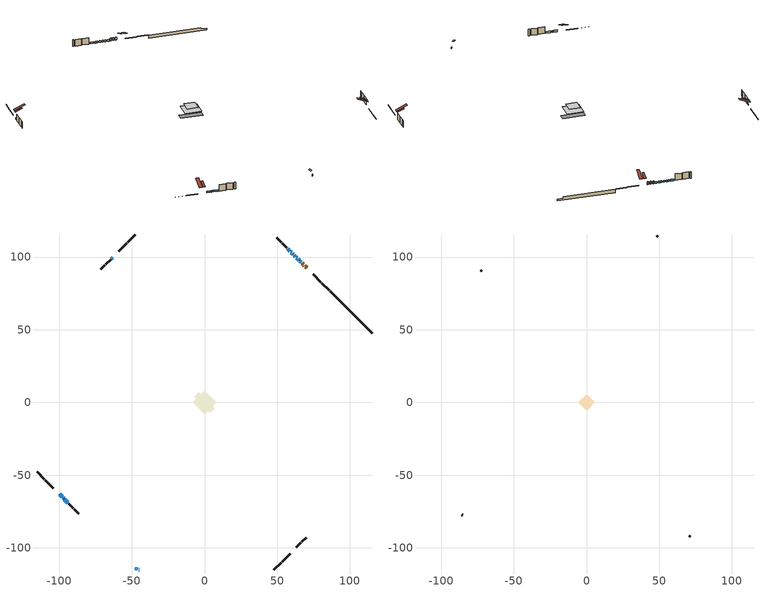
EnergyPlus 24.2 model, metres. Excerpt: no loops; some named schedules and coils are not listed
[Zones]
conditioned space
 floor adiabatic (AdiabaticFloorConstruction): -8.2,0 0,8.2 8.2,0 0,-8.2 z3.66
 floor foundation (Slab1 construction): -7.18,4 -4,7.18 7.18,-4 4,-7.18 z-1.22
 wall outside (RimJoist1 construction): 47.7,-115.15 52.77,-110.08 / -115.15,-47.7 -110.08,-52.77 / -47.7,115.15 -52.77,110.08 / 85.79,77.06 80.71,82.14 z1.22:1.52
 wall outside (RimJoist2 construction): 53.43,-109.42 58.82,-104.03 / -109.42,-53.43 -104.03,-58.82 / -53.43,109.42 -58.82,104.03 / 80.05,82.79 74.67,88.18 z1.22:1.52
 wall outside (AdiabaticWallConstruction 1): 70.29,92.56 69.68,93.17 / 69.02,93.83 68.43,94.42 / 67.77,95.07 67.19,95.66 z1.22:3.25
 wall outside (AdiabaticWallConstruction): -99.65,-63.19 -97.92,-64.93 / 66.53,96.32 65.63,97.22 / 64.97,97.88 64.29,98.56 / -63.19,99.65 -63.96,98.89 / -97.27,-65.58 -96.93,-65.92 / 63.63,99.22 63.19,99.66 / 62.53,100.32 61.63,101.22 / 60.97,101.88 60.51,102.34 / -45.26,-115.15 -44.84,-115.15 / -96.27,-66.58 -93.92,-68.92 / 59.86,102.99 59.41,103.44 / 58.76,104.09 57.1,105.75 z1.22:2.44
 wall outside (Wall1 construction): 63.19,-99.65 66.34,-96.51 / -93.27,-69.58 -90.12,-72.73 / -64.62,98.23 -67.76,95.08 / 56.44,106.4 53.3,109.55 z1.22:6.1
 wall outside (Wall2 construction): 67,-95.85 69.98,-92.87 / -89.47,-73.38 -86.48,-76.36 / -68.42,94.43 -71.4,91.45 / 52.64,110.21 49.66,113.19 z1.22:6.1
 wall foundation (FoundationWall1 construction): 86.44,76.4,-1.22 86.44,76.4,1.22 112.28,50.57,1.22 112.28,50.57,0.19 115.15,47.7,0.19 115.15,47.7,-1.22
 window (WindowConstruction): -99.65,-63.19 -97.92,-64.93 z1.22:2.44
 window (WindowConstruction 8): 66.53,96.32 65.63,97.22 z1.22:2.44
 window (WindowConstruction 10): 64.97,97.88 64.29,98.56 z1.22:2.44
 window (WindowConstruction 11): -63.19,99.65 -63.96,98.89 z1.22:2.44
 window (WindowConstruction 1): -97.26,-65.58 -96.93,-65.92 z1.22:2.44
 window (WindowConstruction 2): 63.63,99.22 63.19,99.66 z1.22:2.44
 window (WindowConstruction 3): 62.53,100.32 61.63,101.22 z1.22:2.44
 window (WindowConstruction 4): 60.97,101.88 60.51,102.34 z1.22:2.44
 window (WindowConstruction 9): -45.26,-115.15 -44.85,-115.15 z1.22:2.44
 window (WindowConstruction 5): -96.27,-66.58 -93.92,-68.92 z1.22:2.44
 window (WindowConstruction 6): 59.85,102.99 59.41,103.43 z1.22:2.44
 window (WindowConstruction 7): 58.76,104.09 57.1,105.75 z1.22:2.44
 door (Door): 70.29,92.56 69.68,93.17 z1.22:3.25
 door (Door 1): 69.02,93.83 68.43,94.42 z1.22:3.25
 door (Door 2): 67.77,95.08 67.19,95.66 z1.22:3.25
 ceiling adiabatic (AdiabaticFloorConstruction): 0,-8.2 8.2,0 0,8.2 -8.2,0 z3.66
 roof outside (Roof2 construction): 62.54,-100.31,6.1 59.06,-96.84,8.14 58.12,-97.78,8.14 61.6,-101.25,6.1; -100.31,-62.54,6.1 -96.84,-59.06,8.14 -97.78,-58.12,8.14 -101.25,-61.6,6.1; -62.54,100.31,6.1 -59.06,96.84,8.14 -58.12,97.78,8.14 -61.6,101.25,6.1; 70.95,91.9,6.1 67.47,88.43,8.14 68.41,87.49,8.14 71.89,90.96,6.1
 roof outside (AdiabaticRoofConstruction): -46.19,-115.15,6.1 -46.19,-113.76,6.68 -47.7,-113.76,6.68 -47.7,-115.15,6.1
 skylight (SkylightConstruction): -46.19,-115.15,6.1 -46.19,-113.76,6.68 -47.7,-113.76,6.68 -47.7,-115.15,6.1
attic - vented
 floor to conditioned space (Floor1 construction Reversed): -5.63,0 0,5.63 5.63,0 0,-5.63 z6.1
 wall outside (Wall3 construction): 70.63,-92.21 71.28,-91.56 / -85.83,-77.02 -85.18,-77.67 / -72.06,90.79 -72.71,90.14 / 49,113.84 48.35,114.49 z1.22:6.1
 roof outside (Roof1 construction): 60.94,-101.91,6.1 55.53,-96.5,9.29 54.06,-97.96,9.29 59.47,-103.38,6.1; -101.91,-60.94,6.1 -96.5,-55.53,9.29 -97.96,-54.06,9.29 -103.38,-59.47,6.1; -60.94,101.91,6.1 -55.53,96.5,9.29 -54.06,97.96,9.29 -59.47,103.38,6.1; 72.54,90.3,6.1 67.13,84.89,9.29 68.6,83.42,9.29 74.01,88.84,6.1
[Building]
Building 1: Terrain=Suburbs
[Site:Location]
Montreal Intl AP_QC: Latitude {deg}=45.47; Longitude {deg}=-73.74; Time Zone {hr}=-5; Elevation {m}=36; Keep Site Location Information=Yes
[Site:GroundTemperature:Shallow]
2.07863, -0.316383, -0.508184, 0.628371, 5.19101, 9.73239, 13.6695, 16.1636, 16.3755, 14.347, 10.5102, 6.10817
[Site:WaterMainsTemperature]
Calculation Method=Schedule; Temperature Schedule=mains temperature schedule
[Material] Roughness=Rough; Thermal Absorptance=0.9
Name | Thickness {m} | Conductivity {W/m-K} | Density {kg/m3} | Specific Heat {J/kg-K} | Solar Absorptance | Visible Absorptance
asphalt or fiberglass shingles | 0.00635 | 0.162714 | 1121.4 | 1465.45 | 0.4 | 0.4
asphalt or fiberglass shingles 1 | 0.00635 | 0.162714 | 1121.4 | 1465.45 | 0.7 | 0.7
ceiling loosefill ins | 0.169333 | 0.0480833 | 16.02 | 1046.75 | 0.7 | 0.7
ceiling stud and cavity | 0.1397 | 0.146378 | 65.682 | 1177.47 | 0.7 | 0.7
concrete 4.0 in. | 0.1016 | 1.803125 | 2242.8 | 837.4 | 0.7 | 0.7
concrete 8.0 in. | 0.2032 | 1.803125 | 2242.8 | 837.4 | 0.7 | 0.7
door material | 0.04445 | 0.188738 | 512.64 | 1214.23 | 0.7 | 0.7
door material 1 | 0.04445 | 0.0451087 | 512.64 | 1214.23 | 0.7 | 0.7
exterior vertical ins | 0.0451399 | 0.029427 | 32.04 | 1214.23 | 0.7 | 0.7
floor covering | 0.0127 | 0.0433444 | 54.468 | 1339.84 | 0.6 | 0.6
floor rigid ins; roof rigid ins 1; wall rigid ins 1 | 0.512978 | 0.029427 | 32.04 | 1214.23 | 0.7 | 0.7
floor stud and cavity | 0.1397 | 1.75129 | 37.0049 | 1207.88 | 0.7 | 0.7
furniture material conditioned space 1 | 0.1524 | 0.115458 | 640.8 | 1214.23 | 0.6 | 0.6
gypsum board | 0.0127 | 0.160291 | 801 | 837.4 | 0.6 | 0.6
gypsum board 1 | 0.0127 | 0.160291 | 801 | 837.4 | 0.7 | 0.7
osb sheathing 0.5 in. | 0.0127 | 0.115458 | 512.64 | 1214.23 | 0.7 | 0.7
osb sheathing 0.75 in. | 0.01905 | 0.115458 | 512.64 | 1214.23 | 0.7 | 0.7
osb sheathing 2.0 in. | 0.0508 | 0.115458 | 512.64 | 1214.23 | 0.7 | 0.7
rim joist rigid ins; wall rigid ins | 0.051816 | 0.029427 | 32.04 | 1214.23 | 0.7 | 0.7
rim joist stud and cavity | 0.0508 | 0.0369597 | 125.044 | 1163.47 | 0.6 | 0.6
rim joist stud and cavity 1 | 0.0508 | 0.184251 | 125.044 | 1163.47 | 0.6 | 0.6
roof rigid ins | 0.103632 | 0.029427 | 32.04 | 1214.23 | 0.7 | 0.7
roof stud and cavity | 0.2032 | 0.253349 | 78.34581 | 1123.46 | 0.7 | 0.7
roof stud and cavity 1 | 0.18415 | 1.78686 | 37.0049 | 1207.88 | 0.6 | 0.6
wall stud and cavity | 0.1397 | 0.135391 | 139.0536 | 1170.24 | 0.7 | 0.7
wall stud and cavity 1 | 0.1397 | 0.137741 | 139.0536 | 1170.24 | 0.7 | 0.7
wall stud and cavity 2 | 0.0889 | 6.1454 | 50.32683 | 1063.81 | 0.6 | 0.6
wall stud and cavity 3 | 0.0889 | 0.380278 | 52.3479 | 1209.89 | 0.7 | 0.7
wall stud and cavity 4 | 0.0889 | 0.391764 | 83.0341 | 1211.67 | 0.7 | 0.7
wood siding | 0.0254 | 0.102417 | 544.68 | 1172.36 | 0.4 | 0.4
wood siding 1 | 0.00254 | 0.102417 | 544.68 | 1172.36 | 0.4 | 0.4
wood siding 2; wood siding 3; wood siding 4 | 0.0254 | 0.102417 | 544.68 | 1172.36 | 0.7 | 0.7
[WindowMaterial:SimpleGlazingSystem]
Name | U-Factor {W/m2-K} | Solar Heat Gain Coefficient
SkylightMaterial | 2.42874 | 0.6736
WindowMaterial | 3.98425 | 0.69
WindowMaterial 1 | 4.15289 | 0.66
WindowMaterial 10 | 5.20275 | 0.63
WindowMaterial 2 | 5.01481 | 0.64
WindowMaterial 3 | 4.38001 | 0.67
WindowMaterial 4 | 4.95008 | 0.64
WindowMaterial 5 | 2.89351 | 0.66
WindowMaterial 6 | 5.01254 | 0.64
WindowMaterial 7 | 3.98085 | 0.69
WindowMaterial 8 | 6.76136 | 0.73
WindowMaterial 9 | 4.59748 | 0.66
[Construction]
AdiabaticFloorConstruction: floor stud and cavity, floor rigid ins, osb sheathing 0.75 in., floor covering
AdiabaticRoofConstruction: asphalt or fiberglass shingles 1, roof rigid ins 1, osb sheathing 0.75 in., roof stud and cavity 1
AdiabaticWallConstruction: wood siding 3, wall rigid ins 1, wall stud and cavity 3, gypsum board
AdiabaticWallConstruction 1: wood siding 4, wall rigid ins 1, wall stud and cavity 3, gypsum board
Door: door material
Door 1; Door 2: door material 1
Floor1 construction Reversed: gypsum board, ceiling stud and cavity, ceiling loosefill ins
FoundationWall1 construction: concrete 8.0 in., gypsum board 1
furniture construction conditioned space 1: furniture material conditioned space 1
PartitionWallConstruction: gypsum board, wall stud and cavity 4, gypsum board
RimJoist1 construction: wood siding 2, rim joist rigid ins, osb sheathing 2.0 in., rim joist stud and cavity
RimJoist2 construction: wood siding 2, rim joist rigid ins, osb sheathing 2.0 in., rim joist stud and cavity 1
Roof1 construction: asphalt or fiberglass shingles
Roof2 construction: asphalt or fiberglass shingles, roof rigid ins, osb sheathing 0.75 in., roof stud and cavity, gypsum board
SkylightConstruction: SkylightMaterial
Slab1 construction: concrete 4.0 in.
Wall1 construction: wood siding, wall rigid ins, osb sheathing 0.5 in., wall stud and cavity, gypsum board
Wall2 construction: wood siding, wall rigid ins, osb sheathing 0.5 in., wall stud and cavity 1, gypsum board
Wall3 construction: wood siding 1, wall stud and cavity 2
WindowConstruction: WindowMaterial
WindowConstruction 1: WindowMaterial 1
WindowConstruction 10: WindowMaterial 9
WindowConstruction 11: WindowMaterial 10
WindowConstruction 2: WindowMaterial 2
WindowConstruction 3; WindowConstruction 8: WindowMaterial 3
WindowConstruction 4: WindowMaterial 4
WindowConstruction 5: WindowMaterial 5
WindowConstruction 6: WindowMaterial 6
WindowConstruction 7: WindowMaterial 7
WindowConstruction 9: WindowMaterial 8
[Zone] Multiplier=1; Part of Total Floor Area=Yes
Name | Volume {m3}
attic - vented | 32.4367
conditioned space | 525.5
[Space]
Name | Zone | Volume {m3}
attic - vented 1 | attic - vented | 32.4367
conditioned space 1 | conditioned space | 525.5
[ZoneInfiltration:EffectiveLeakageArea]
infil attic - vented 1: Zone or Space=attic - vented 1; Schedule=Always On Discrete; Effective Air Leakage Area {cm2}=2540; Stack Coefficient=0.000560953; Wind Coefficient=1.60023e-05
[ZoneMixing]
whole house fan mix: Zone or Space=attic - vented; Schedule=Always On Continuous; Design Flow Rate Calculation Method=Flow/Zone; Design Flow Rate {m3/s}=0; Source Zone or Space=conditioned space
[SurfaceProperty:ExposedFoundationPerimeter]
Slab1: Exposed Perimeter Calculation Method=TotalExposedPerimeter; Total Exposed Perimeter {m}=40.599
[InternalMass] Zone or ZoneList=conditioned space; Space or SpaceList=conditioned space 1
Name | Construction | Surface Area {m2}
furniture mass conditioned space 1 | furniture construction conditioned space 1 | 82.2082
partition wall mass | PartitionWallConstruction | 205.52
[Lights]
interior lighting: Zone or ZoneList or Space or SpaceList=conditioned space 1; Schedule=interior lighting schedule; Design Level Calculation Method=LightingLevel; Lighting Level {W}=343.2; Return Air Fraction=0; Fraction Radiant=0.6; Fraction Visible=0.2; Fraction Replaceable=1
[People]
occupants: Zone or ZoneList or Space or SpaceList=conditioned space 1; Number of People Schedule=occupants schedule; Number of People Calculation Method=People; Number of People=3; Fraction Radiant=0.314171; Sensible Heat Fraction=0.56303; Activity Level Schedule=occupants activity schedule; Carbon Dioxide Generation Rate {m3/s-W}=0; Enable ASHRAE 55 Comfort Warnings=No; Mean Radiant Temperature Calculation Type=EnclosureAveraged
[ElectricEquipment] Zone or ZoneList or Space or SpaceList=conditioned space 1; Design Level Calculation Method=EquipmentLevel
Name | Schedule | Design Level {W} | Fraction Latent | Fraction Radiant | Fraction Lost
clothes dryer | clothes dryer schedule | 140.772 | 0.015 | 0.081 | 0.85
clothes washer | clothes washer schedule | 32.1985 | 0.03 | 0.162 | 0.7
cooking range | cooking range schedule | 215.147 | 0.08 | 0.432 | 0.2
dishwasher | dishwasher schedule | 66.8632 | 0.3 | 0.18 | 0.4
fridge | fridge schedule | 72.9452 | 0 | 0.6 | 0
mech vent house fan | mech vent house fan schedule | 0 | 0 | 0 | 1
mech vent house fan cfis | mech vent house fan cfis schedule | 0 | 0 | 0 | 0
mech vent range fan 0 | mech vent range fan 0 schedule | 57 | 0 | 0 | 1
misc plug loads | misc plug loads schedule | 494.7 | 0.045 | 0.513 | 0.1
whole house fan | Always On Discrete | 0 | 0 | 0 | 1
[OtherEquipment] Zone or ZoneList or Space or SpaceList=conditioned space 1; Design Level Calculation Method=EquipmentLevel
Name | Fuel Type | Schedule | Design Level {W} | Fraction Latent | Fraction Radiant | Fraction Lost
clothes dryer 1 | Electricity | clothes dryer schedule | 0 | 0.015 | 0.081 | 0.85
cooking range 1 | Electricity | cooking range schedule | 0 | 0.08 | 0.432 | 0.2
general water use latent | None | general water use schedule | 62.594 | 1 | 0 | 0
general water use sensible | None | general water use schedule | -61.6891 | 0 | 0.6 | 0
mech vent house fan latent load | None | Always On Discrete | 0 | 1 | 0 | 0
mech vent house fan sensible load | None | Always On Discrete | 0 | 0 | 0 | 0
water heater energy adjustment1 | Electricity | Always On Discrete | 0.01 | 0 | 0 | 1
[ZoneInfiltration:DesignFlowRate] Zone or ZoneList or Space or SpaceList=conditioned space 1; Schedule=Always On Discrete; Design Flow Rate Calculation Method=Flow/Zone; Design Flow Rate {m3/s}=0
infil flow; natural vent flow; whole house fan flow
[ZoneControl:Thermostat]
conditioned space Thermostat: Zone or ZoneList=conditioned space; Control Type Schedule=conditioned space Thermostat Schedule; Control 1=conditioned space temperature setpoint; Temperature Difference Between Cutout And Setpoint {deltaC}=0
[ThermostatSetpoint:DualSetpoint]
conditioned space temperature setpoint: Heating Setpoint Temperature Schedule=heating setpoint; Cooling Setpoint Temperature Schedule=cooling setpoint
[AirLoopHVAC:UnitarySystem]
unit heater unitary system: Control Type=Load; Controlling Zone or Thermostat Location=conditioned space; Dehumidification Control Type=None; Availability Schedule=Always On Discrete; Supply Fan=unit heater supply fan; Fan Placement=BlowThrough; Supply Air Fan Operating Mode Schedule=unit heater auto fan schedule; Heating Coil=unit heater htg coil; DX Heating Coil Sizing Ratio=1; Use DOAS DX Cooling Coil=No; Minimum Supply Air Temperature {C}=2; Latent Load Control=SensibleOnlyLoadControl; Cooling Supply Air Flow Rate Method=None; Heating Supply Air Flow Rate Method=SupplyAirFlowRate; Heating Supply Air Flow Rate {m3/s}=0.00141584; No Load Supply Air Flow Rate Method=SupplyAirFlowRate; No Load Supply Air Flow Rate {m3/s}=0; No Load Supply Air Flow Rate Control Set To Low Speed=Yes; Maximum Supply Air Temperature {C}=48.8889; Maximum Outdoor Dry-Bulb Temperature for Supplemental Heater Operation {C}=21; Ancillary On-Cycle Electric Power {W}=0; Ancillary Off-Cycle Electric Power {W}=0
[Zone equipment]
conditioned space: electric baseboard, unit heater unitary system
[Foundation:Kiva]
Foundation Kiva 1: Initial Indoor Air Temperature {C}=18; Wall Height Above Grade {m}=1.21999; Wall Depth Below Slab {m}=0.2032; Custom Block Material Name 1=exterior vertical ins; Custom Block Depth 1 {m}=2.43998; Custom Block X Position 1 {m}=0.2159; Custom Block Z Position 1 {m}=0
[Foundation:Kiva:Settings]
Soil Conductivity {W/m-K}=0.849921; Soil Density {kg/m3}=1842.3; Soil Specific Heat {J/kg-K}=418.7; Ground Solar Absorptivity=0.9; Ground Thermal Absorptivity=0.9; Ground Surface Roughness {m}=0.03; Far-Field Width {m}=40; Deep-Ground Boundary Condition=ZeroFlux; Deep-Ground Depth {m}=40; Minimum Cell Dimension {m}=0.2; Maximum Cell Growth Coefficient=3; Simulation Timestep=Timestep
[Exterior:Lights]
exterior lighting: Schedule=exterior lighting schedule; Design Level {W}=75.6
[EnergyManagementSystem:Sensor] Output:Variable or Output:Meter Index Key=conditioned space
Name | Output:Variable or Output:Meter
conditioned_space_clg_unmet_s | Zone Cooling Setpoint Not Met Time
conditioned_space_htg_unmet_s | Zone Heating Setpoint Not Met Time
fridge_tin_s; tin_s; tin_s_1 | Zone Mean Air Temperature
tout_s | Zone Outdoor Air Drybulb Temperature
win_s | Zone Air Humidity Ratio
[Schedule:Constant]
Name | Hourly Value
Always On Continuous; mech vent house fan schedule; mech vent house fan cfis schedule; Always On Discrete | 1
occupants activity schedule | 117.228
fridge schedule; unit heater auto fan schedule | 0
[Schedule:Week:Daily]
interior lighting schedule Week Rule - Jan1-Jan27: interior lighting schedule day, interior lighting schedule day, interior lighting schedule day, interior lighting schedule day, interior lighting schedule day, interior lighting schedule day, interior lighting schedule day, interior lighting schedule default day, interior lighting schedule default day, interior lighting schedule default day, interior lighting schedule default day, interior lighting schedule default day
interior lighting schedule Week Rule - Jan28-Feb3: interior lighting schedule day, interior lighting schedule day, interior lighting schedule day, interior lighting schedule day, interior lighting schedule day 1, interior lighting schedule day 1, interior lighting schedule day 1, interior lighting schedule default day, interior lighting schedule default day, interior lighting schedule default day, interior lighting schedule default day, interior lighting schedule default day
interior lighting schedule Week Rule - Feb4-Feb24: interior lighting schedule day 1, interior lighting schedule day 1, interior lighting schedule day 1, interior lighting schedule day 1, interior lighting schedule day 1, interior lighting schedule day 1, interior lighting schedule day 1, interior lighting schedule default day, interior lighting schedule default day, interior lighting schedule default day, interior lighting schedule default day, interior lighting schedule default day
interior lighting schedule Week Rule - Feb25-Mar3: interior lighting schedule day 1, interior lighting schedule day 1, interior lighting schedule day 1, interior lighting schedule day 1, interior lighting schedule day 2, interior lighting schedule day 2, interior lighting schedule day 2, interior lighting schedule default day, interior lighting schedule default day, interior lighting schedule default day, interior lighting schedule default day, interior lighting schedule default day
interior lighting schedule Week Rule - Mar4-Mar31: interior lighting schedule day 2, interior lighting schedule day 2, interior lighting schedule day 2, interior lighting schedule day 2, interior lighting schedule day 2, interior lighting schedule day 2, interior lighting schedule day 2, interior lighting schedule default day, interior lighting schedule default day, interior lighting schedule default day, interior lighting schedule default day, interior lighting schedule default day
interior lighting schedule Week Rule - Apr1-Apr28: interior lighting schedule day 3, interior lighting schedule day 3, interior lighting schedule day 3, interior lighting schedule day 3, interior lighting schedule day 3, interior lighting schedule day 3, interior lighting schedule day 3, interior lighting schedule default day, interior lighting schedule default day, interior lighting schedule default day, interior lighting schedule default day, interior lighting schedule default day
interior lighting schedule Week Rule - Apr29-May5: interior lighting schedule day 3, interior lighting schedule day 3, interior lighting schedule day 4, interior lighting schedule day 4, interior lighting schedule day 4, interior lighting schedule day 4, interior lighting schedule day 4, interior lighting schedule default day, interior lighting schedule default day, interior lighting schedule default day, interior lighting schedule default day, interior lighting schedule default day
interior lighting schedule Week Rule - May6-May26: interior lighting schedule day 4, interior lighting schedule day 4, interior lighting schedule day 4, interior lighting schedule day 4, interior lighting schedule day 4, interior lighting schedule day 4, interior lighting schedule day 4, interior lighting schedule default day, interior lighting schedule default day, interior lighting schedule default day, interior lighting schedule default day, interior lighting schedule default day
interior lighting schedule Week Rule - May27-Jun2: interior lighting schedule day 4, interior lighting schedule day 4, interior lighting schedule day 4, interior lighting schedule day 4, interior lighting schedule day 4, interior lighting schedule day 5, interior lighting schedule day 5, interior lighting schedule default day, interior lighting schedule default day, interior lighting schedule default day, interior lighting schedule default day, interior lighting schedule default day
interior lighting schedule Week Rule - Jun3-Jun30: interior lighting schedule day 5, interior lighting schedule day 5, interior lighting schedule day 5, interior lighting schedule day 5, interior lighting schedule day 5, interior lighting schedule day 5, interior lighting schedule day 5, interior lighting schedule default day, interior lighting schedule default day, interior lighting schedule default day, interior lighting schedule default day, interior lighting schedule default day
interior lighting schedule Week Rule - Jul1-Jul28: interior lighting schedule day 6, interior lighting schedule day 6, interior lighting schedule day 6, interior lighting schedule day 6, interior lighting schedule day 6, interior lighting schedule day 6, interior lighting schedule day 6, interior lighting schedule default day, interior lighting schedule default day, interior lighting schedule default day, interior lighting schedule default day, interior lighting schedule default day
interior lighting schedule Week Rule - Jul29-Aug4: interior lighting schedule day 6, interior lighting schedule day 6, interior lighting schedule day 6, interior lighting schedule day 7, interior lighting schedule day 7, interior lighting schedule day 7, interior lighting schedule day 7, interior lighting schedule default day, interior lighting schedule default day, interior lighting schedule default day, interior lighting schedule default day, interior lighting schedule default day
interior lighting schedule Week Rule - Aug5-Aug25: interior lighting schedule day 7, interior lighting schedule day 7, interior lighting schedule day 7, interior lighting schedule day 7, interior lighting schedule day 7, interior lighting schedule day 7, interior lighting schedule day 7, interior lighting schedule default day, interior lighting schedule default day, interior lighting schedule default day, interior lighting schedule default day, interior lighting schedule default day
interior lighting schedule Week Rule - Aug26-Sep1: interior lighting schedule day 7, interior lighting schedule day 7, interior lighting schedule day 7, interior lighting schedule day 7, interior lighting schedule day 7, interior lighting schedule day 7, interior lighting schedule day 8, interior lighting schedule default day, interior lighting schedule default day, interior lighting schedule default day, interior lighting schedule default day, interior lighting schedule default day
interior lighting schedule Week Rule - Sep2-Sep29: interior lighting schedule day 8, interior lighting schedule day 8, interior lighting schedule day 8, interior lighting schedule day 8, interior lighting schedule day 8, interior lighting schedule day 8, interior lighting schedule day 8, interior lighting schedule default day, interior lighting schedule default day, interior lighting schedule default day, interior lighting schedule default day, interior lighting schedule default day
interior lighting schedule Week Rule - Sep30-Oct6: interior lighting schedule day 8, interior lighting schedule day 9, interior lighting schedule day 9, interior lighting schedule day 9, interior lighting schedule day 9, interior lighting schedule day 9, interior lighting schedule day 9, interior lighting schedule default day, interior lighting schedule default day, interior lighting schedule default day, interior lighting schedule default day, interior lighting schedule default day
interior lighting schedule Week Rule - Oct7-Oct27: interior lighting schedule day 9, interior lighting schedule day 9, interior lighting schedule day 9, interior lighting schedule day 9, interior lighting schedule day 9, interior lighting schedule day 9, interior lighting schedule day 9, interior lighting schedule default day, interior lighting schedule default day, interior lighting schedule default day, interior lighting schedule default day, interior lighting schedule default day
interior lighting schedule Week Rule - Oct28-Nov3: interior lighting schedule day 9, interior lighting schedule day 9, interior lighting schedule day 9, interior lighting schedule day 9, interior lighting schedule day 10, interior lighting schedule day 10, interior lighting schedule day 10, interior lighting schedule default day, interior lighting schedule default day, interior lighting schedule default day, interior lighting schedule default day, interior lighting schedule default day
interior lighting schedule Week Rule - Nov4-Nov24: interior lighting schedule day 10, interior lighting schedule day 10, interior lighting schedule day 10, interior lighting schedule day 10, interior lighting schedule day 10, interior lighting schedule day 10, interior lighting schedule day 10, interior lighting schedule default day, interior lighting schedule default day, interior lighting schedule default day, interior lighting schedule default day, interior lighting schedule default day
interior lighting schedule Week Rule - Nov25-Dec1: interior lighting schedule day 10, interior lighting schedule day 10, interior lighting schedule day 10, interior lighting schedule day 10, interior lighting schedule day 10, interior lighting schedule day 10, interior lighting schedule day 11, interior lighting schedule default day, interior lighting schedule default day, interior lighting schedule default day, interior lighting schedule default day, interior lighting schedule default day
interior lighting schedule Week Rule - Dec2-Dec31: interior lighting schedule day 11, interior lighting schedule day 11, interior lighting schedule day 11, interior lighting schedule day 11, interior lighting schedule day 11, interior lighting schedule day 11, interior lighting schedule day 11, interior lighting schedule default day, interior lighting schedule default day, interior lighting schedule default day, interior lighting schedule default day, interior lighting schedule default day
occupants schedule Week Rule - Jan1-Dec31: occupants schedule day, occupants schedule day, occupants schedule day, occupants schedule day, occupants schedule day, occupants schedule day, occupants schedule day, occupants schedule default day, occupants schedule default day, occupants schedule default day, occupants schedule default day, occupants schedule default day
clothes dryer schedule Week Rule - Jan1-Dec31: clothes dryer schedule day, clothes dryer schedule day, clothes dryer schedule day, clothes dryer schedule day, clothes dryer schedule day, clothes dryer schedule day, clothes dryer schedule day, clothes dryer schedule default day, clothes dryer schedule default day, clothes dryer schedule default day, clothes dryer schedule default day, clothes dryer schedule default day
clothes washer schedule Week Rule - Jan1-Dec31: clothes washer schedule day, clothes washer schedule day, clothes washer schedule day, clothes washer schedule day, clothes washer schedule day, clothes washer schedule day, clothes washer schedule day, clothes washer schedule default day, clothes washer schedule default day, clothes washer schedule default day, clothes washer schedule default day, clothes washer schedule default day
cooking range schedule Week Rule - Jan1-Dec31: cooking range schedule day, cooking range schedule day, cooking range schedule day, cooking range schedule day, cooking range schedule day, cooking range schedule day, cooking range schedule day, cooking range schedule default day, cooking range schedule default day, cooking range schedule default day, cooking range schedule default day, cooking range schedule default day
dishwasher schedule Week Rule - Jan1-Dec31: dishwasher schedule day, dishwasher schedule day, dishwasher schedule day, dishwasher schedule day, dishwasher schedule day, dishwasher schedule day, dishwasher schedule day, dishwasher schedule default day, dishwasher schedule default day, dishwasher schedule default day, dishwasher schedule default day, dishwasher schedule default day
mech vent range fan 0 schedule Week Rule - Jan1-Dec31: mech vent range fan 0 schedule day, mech vent range fan 0 schedule day, mech vent range fan 0 schedule day, mech vent range fan 0 schedule day, mech vent range fan 0 schedule day, mech vent range fan 0 schedule day, mech vent range fan 0 schedule day, mech vent range fan 0 schedule default day, mech vent range fan 0 schedule default day, mech vent range fan 0 schedule default day, mech vent range fan 0 schedule default day, mech vent range fan 0 schedule default day
misc plug loads schedule Week Rule - Jan1-Dec31: misc plug loads schedule day, misc plug loads schedule day, misc plug loads schedule day, misc plug loads schedule day, misc plug loads schedule day, misc plug loads schedule day, misc plug loads schedule day, misc plug loads schedule default day, misc plug loads schedule default day, misc plug loads schedule default day, misc plug loads schedule default day, misc plug loads schedule default day
general water use schedule Week Rule - Jan1-Dec31: general water use schedule day, general water use schedule day, general water use schedule day, general water use schedule day, general water use schedule day, general water use schedule day, general water use schedule day, general water use schedule default day, general water use schedule default day, general water use schedule default day, general water use schedule default day, general water use schedule default day
exterior lighting schedule Week Rule - Jan1-Jan27: exterior lighting schedule day, exterior lighting schedule day, exterior lighting schedule day, exterior lighting schedule day, exterior lighting schedule day, exterior lighting schedule day, exterior lighting schedule day, exterior lighting schedule default day, exterior lighting schedule default day, exterior lighting schedule default day, exterior lighting schedule default day, exterior lighting schedule default day
exterior lighting schedule Week Rule - Jan28-Feb3: exterior lighting schedule day, exterior lighting schedule day, exterior lighting schedule day, exterior lighting schedule day, exterior lighting schedule day 1, exterior lighting schedule day 1, exterior lighting schedule day 1, exterior lighting schedule default day, exterior lighting schedule default day, exterior lighting schedule default day, exterior lighting schedule default day, exterior lighting schedule default day
exterior lighting schedule Week Rule - Feb4-Feb24: exterior lighting schedule day 1, exterior lighting schedule day 1, exterior lighting schedule day 1, exterior lighting schedule day 1, exterior lighting schedule day 1, exterior lighting schedule day 1, exterior lighting schedule day 1, exterior lighting schedule default day, exterior lighting schedule default day, exterior lighting schedule default day, exterior lighting schedule default day, exterior lighting schedule default day
exterior lighting schedule Week Rule - Feb25-Mar3: exterior lighting schedule day 1, exterior lighting schedule day 1, exterior lighting schedule day 1, exterior lighting schedule day 1, exterior lighting schedule day 2, exterior lighting schedule day 2, exterior lighting schedule day 2, exterior lighting schedule default day, exterior lighting schedule default day, exterior lighting schedule default day, exterior lighting schedule default day, exterior lighting schedule default day
exterior lighting schedule Week Rule - Mar4-Mar31: exterior lighting schedule day 2, exterior lighting schedule day 2, exterior lighting schedule day 2, exterior lighting schedule day 2, exterior lighting schedule day 2, exterior lighting schedule day 2, exterior lighting schedule day 2, exterior lighting schedule default day, exterior lighting schedule default day, exterior lighting schedule default day, exterior lighting schedule default day, exterior lighting schedule default day
exterior lighting schedule Week Rule - Apr1-Apr28: exterior lighting schedule day 3, exterior lighting schedule day 3, exterior lighting schedule day 3, exterior lighting schedule day 3, exterior lighting schedule day 3, exterior lighting schedule day 3, exterior lighting schedule day 3, exterior lighting schedule default day, exterior lighting schedule default day, exterior lighting schedule default day, exterior lighting schedule default day, exterior lighting schedule default day
exterior lighting schedule Week Rule - Apr29-May5: exterior lighting schedule day 3, exterior lighting schedule day 3, exterior lighting schedule day 4, exterior lighting schedule day 4, exterior lighting schedule day 4, exterior lighting schedule day 4, exterior lighting schedule day 4, exterior lighting schedule default day, exterior lighting schedule default day, exterior lighting schedule default day, exterior lighting schedule default day, exterior lighting schedule default day
exterior lighting schedule Week Rule - May6-May26: exterior lighting schedule day 4, exterior lighting schedule day 4, exterior lighting schedule day 4, exterior lighting schedule day 4, exterior lighting schedule day 4, exterior lighting schedule day 4, exterior lighting schedule day 4, exterior lighting schedule default day, exterior lighting schedule default day, exterior lighting schedule default day, exterior lighting schedule default day, exterior lighting schedule default day
exterior lighting schedule Week Rule - May27-Jun2: exterior lighting schedule day 4, exterior lighting schedule day 4, exterior lighting schedule day 4, exterior lighting schedule day 4, exterior lighting schedule day 4, exterior lighting schedule day 5, exterior lighting schedule day 5, exterior lighting schedule default day, exterior lighting schedule default day, exterior lighting schedule default day, exterior lighting schedule default day, exterior lighting schedule default day
exterior lighting schedule Week Rule - Jun3-Jun30: exterior lighting schedule day 5, exterior lighting schedule day 5, exterior lighting schedule day 5, exterior lighting schedule day 5, exterior lighting schedule day 5, exterior lighting schedule day 5, exterior lighting schedule day 5, exterior lighting schedule default day, exterior lighting schedule default day, exterior lighting schedule default day, exterior lighting schedule default day, exterior lighting schedule default day
exterior lighting schedule Week Rule - Jul1-Jul28: exterior lighting schedule day 6, exterior lighting schedule day 6, exterior lighting schedule day 6, exterior lighting schedule day 6, exterior lighting schedule day 6, exterior lighting schedule day 6, exterior lighting schedule day 6, exterior lighting schedule default day, exterior lighting schedule default day, exterior lighting schedule default day, exterior lighting schedule default day, exterior lighting schedule default day
[Schedule:Year]
interior lighting schedule: interior lighting schedule Week Rule - Jan1-Jan27, 1, 1, 1, 27, interior lighting schedule Week Rule - Jan28-Feb3, 1, 28, 2, 3, interior lighting schedule Week Rule - Feb4-Feb24, 2, 4, 2, 24, interior lighting schedule Week Rule - Feb25-Mar3, 2, 25, 3, 3, interior lighting schedule Week Rule - Mar4-Mar31, 3, 4, 3, 31, interior lighting schedule Week Rule - Apr1-Apr28, 4, 1, 4, 28, interior lighting schedule Week Rule - Apr29-May5, 4, 29, 5, 5, interior lighting schedule Week Rule - May6-May26, 5, 6, 5, 26, interior lighting schedule Week Rule - May27-Jun2, 5, 27, 6, 2, interior lighting schedule Week Rule - Jun3-Jun30, 6, 3, 6, 30, interior lighting schedule Week Rule - Jul1-Jul28, 7, 1, 7, 28, interior lighting schedule Week Rule - Jul29-Aug4, 7, 29, 8, 4, interior lighting schedule Week Rule - Aug5-Aug25, 8, 5, 8, 25, interior lighting schedule Week Rule - Aug26-Sep1, 8, 26, 9, 1, interior lighting schedule Week Rule - Sep2-Sep29, 9, 2, 9, 29, interior lighting schedule Week Rule - Sep30-Oct6, 9, 30, 10, 6, interior lighting schedule Week Rule - Oct7-Oct27, 10, 7, 10, 27, interior lighting schedule Week Rule - Oct28-Nov3, 10, 28, 11, 3, interior lighting schedule Week Rule - Nov4-Nov24, 11, 4, 11, 24, interior lighting schedule Week Rule - Nov25-Dec1, 11, 25, 12, 1, interior lighting schedule Week Rule - Dec2-Dec31, 12, 2, 12, 31
occupants schedule: occupants schedule Week Rule - Jan1-Dec31, 1, 1, 12, 31
clothes dryer schedule: clothes dryer schedule Week Rule - Jan1-Dec31, 1, 1, 12, 31
clothes washer schedule: clothes washer schedule Week Rule - Jan1-Dec31, 1, 1, 12, 31
cooking range schedule: cooking range schedule Week Rule - Jan1-Dec31, 1, 1, 12, 31
dishwasher schedule: dishwasher schedule Week Rule - Jan1-Dec31, 1, 1, 12, 31
mech vent range fan 0 schedule: mech vent range fan 0 schedule Week Rule - Jan1-Dec31, 1, 1, 12, 31
misc plug loads schedule: misc plug loads schedule Week Rule - Jan1-Dec31, 1, 1, 12, 31
general water use schedule: general water use schedule Week Rule - Jan1-Dec31, 1, 1, 12, 31
exterior lighting schedule: exterior lighting schedule Week Rule - Jan1-Jan27, 1, 1, 1, 27, exterior lighting schedule Week Rule - Jan28-Feb3, 1, 28, 2, 3, exterior lighting schedule Week Rule - Feb4-Feb24, 2, 4, 2, 24, exterior lighting schedule Week Rule - Feb25-Mar3, 2, 25, 3, 3, exterior lighting schedule Week Rule - Mar4-Mar31, 3, 4, 3, 31, exterior lighting schedule Week Rule - Apr1-Apr28, 4, 1, 4, 28, exterior lighting schedule Week Rule - Apr29-May5, 4, 29, 5, 5, exterior lighting schedule Week Rule - May6-May26, 5, 6, 5, 26, exterior lighting schedule Week Rule - May27-Jun2, 5, 27, 6, 2, exterior lighting schedule Week Rule - Jun3-Jun30, 6, 3, 6, 30, exterior lighting schedule Week Rule - Jul1-Jul28, 7, 1, 7, 28, exterior lighting schedule Week Rule - Jul29-Aug4, 7, 29, 8, 4, exterior lighting schedule Week Rule - Aug5-Aug25, 8, 5, 8, 25, exterior lighting schedule Week Rule - Aug26-Sep1, 8, 26, 9, 1, exterior lighting schedule Week Rule - Sep2-Sep29, 9, 2, 9, 29, exterior lighting schedule Week Rule - Sep30-Oct6, 9, 30, 10, 6, exterior lighting schedule Week Rule - Oct7-Oct27, 10, 7, 10, 27, exterior lighting schedule Week Rule - Oct28-Nov3, 10, 28, 11, 3, exterior lighting schedule Week Rule - Nov4-Nov24, 11, 4, 11, 24, exterior lighting schedule Week Rule - Nov25-Dec1, 11, 25, 12, 1, exterior lighting schedule Week Rule - Dec2-Dec31, 12, 2, 12, 31
[Schedule:Compact]
conditioned space Thermostat Schedule: Through: 12/31, For: AllDays, Until: 24:00, 4
mains temperature schedule: Through: 01/01, For: AllDays, Until: 24:00, 6.56833, Through: 01/02, For: AllDays, Until: 24:00, 6.48722, Through: 01/03, For: AllDays, Until: 24:00, 6.40722, Through: 01/04, For: AllDays, Until: 24:00, 6.32889, Through: 01/05, For: AllDays, Until: 24:00, 6.25167, Through: 01/06, For: AllDays, Until: 24:00, 6.17611, Through: 01/07, For: AllDays, Until: 24:00, 6.10222, Through: 01/08, For: AllDays, Until: 24:00, 6.02944, Through: 01/09, For: AllDays, Until: 24:00, 5.95833, Through: 01/10, For: AllDays, Until: 24:00, 5.88889, Through: 01/11, For: AllDays, Until: 24:00, 5.82056, Through: 01/12, For: AllDays, Until: 24:00, 5.75444, Through: 01/13, For: AllDays, Until: 24:00, 5.68944, Through: 01/14, For: AllDays, Until: 24:00, 5.62611, Through: 01/15, For: AllDays, Until: 24:00, 5.56444, Through: 01/16, For: AllDays, Until: 24:00, 5.50444, Through: 01/17, For: AllDays, Until: 24:00, 5.44611, Through: 01/18, For: AllDays, Until: 24:00, 5.38944, Through: 01/19, For: AllDays, Until: 24:00, 5.33389, Through: 01/20, For: AllDays, Until: 24:00, 5.28111, Through: 01/21, For: AllDays, Until: 24:00, 5.22944, Through: 01/22, For: AllDays, Until: 24:00, 5.17944, Through: 01/23, For: AllDays, Until: 24:00, 5.13111, Through: 01/24, For: AllDays, Until: 24:00, 5.085, Through: 01/25, For: AllDays, Until: 24:00, 5.04056, Through: 01/26, For: AllDays, Until: 24:00, 4.99778, Through: 01/27, For: AllDays, Until: 24:00, 4.95667, Through: 01/28, For: AllDays, Until: 24:00, 4.91778, Through: 01/29, For: AllDays, Until: 24:00, 4.88056, Through: 01/30, For: AllDays, Until: 24:00, 4.845, Through: 01/31, For: AllDays, Until: 24:00, 4.81167, Through: 02/01, For: AllDays, Until: 24:00, 4.77944, Through: 02/02, For: AllDays, Until: 24:00, 4.75, Through: 02/03, For: AllDays, Until: 24:00, 4.72167, Through: 02/04, For: AllDays, Until: 24:00, 4.69611, Through: 02/05, For: AllDays, Until: 24:00, 4.67167, Through: 02/06, For: AllDays, Until: 24:00, 4.64944, Through: 02/07, For: AllDays, Until: 24:00, 4.62889, Through: 02/08, For: AllDays, Until: 24:00, 4.61056, Through: 02/09, For: AllDays, Until: 24:00, 4.59389, Through: 02/10, For: AllDays, Until: 24:00, 4.57944, Through: 02/11, For: AllDays, Until: 24:00, 4.56667, Through: 02/12, For: AllDays, Until: 24:00, 4.55611, Through: 02/13, For: AllDays, Until: 24:00, 4.54722, Through: 02/14, For: AllDays, Until: 24:00, 4.54056, Through: 02/15, For: AllDays, Until: 24:00, 4.53556, Through: 02/16, For: AllDays, Until: 24:00, 4.53278, Through: 02/17, For: AllDays, Until: 24:00, 4.53167, Through: 02/18, For: AllDays, Until: 24:00, 4.53278, Through: 02/19, For: AllDays, Until: 24:00, 4.53556, Through: 02/20, For: AllDays, Until: 24:00, 4.54056, Through: 02/21, For: AllDays, Until: 24:00, 4.54722, Through: 02/22, For: AllDays, Until: 24:00, 4.55611, Through: 02/23, For: AllDays, Until: 24:00, 4.56667, Through: 02/24, For: AllDays, Until: 24:00, 4.57944, Through: 02/25, For: AllDays, Until: 24:00, 4.59389, Through: 02/26, For: AllDays, Until: 24:00, 4.61056, Through: 02/27, For: AllDays, Until: 24:00, 4.62889, Through: 02/28, For: AllDays, Until: 24:00, 4.64889, Through: 03/01, For: AllDays, Until: 24:00, 4.67111, Through: 03/02, For: AllDays, Until: 24:00, 4.69556, Through: 03/03, For: AllDays, Until: 24:00, 4.72167, Through: 03/04, For: AllDays, Until: 24:00, 4.74944, Through: 03/05, For: AllDays, Until: 24:00, 4.77944, Through: 03/06, For: AllDays, Until: 24:00, 4.81111, Through: 03/07, For: AllDays, Until: 24:00, 4.84444, Through: 03/08, For: AllDays, Until: 24:00, 4.88, Through: 03/09, For: AllDays, Until: 24:00, 4.91722, Through: 03/10, For: AllDays, Until: 24:00, 4.95611, Through: 03/11, For: AllDays, Until: 24:00, 4.99722, Through: 03/12, For: AllDays, Until: 24:00, 5.04, Through: 03/13, For: AllDays, Until: 24:00, 5.08444, Through: 03/14, For: AllDays, Until: 24:00, 5.13056, Through: 03/15, For: AllDays, Until: 24:00, 5.17889, Through: 03/16, For: AllDays, Until: 24:00, 5.22833, Through: 03/17, For: AllDays, Until: 24:00, 5.28, Through: 03/18, For: AllDays, Until: 24:00, 5.33333, Through: 03/19, For: AllDays, Until: 24:00, 5.38833, Through: 03/20, For: AllDays, Until: 24:00, 5.445, Through: 03/21, For: AllDays, Until: 24:00, 5.50333, Through: 03/22, For: AllDays, Until: 24:00, 5.56333, Through: 03/23, For: AllDays, Until: 24:00, 5.625, Through: 03/24, For: AllDays, Until: 24:00, 5.68833, Through: 03/25, For: AllDays, Until: 24:00, 5.75333, Through: 03/26, For: AllDays, Until: 24:00, 5.81944, Through: 03/27, For: AllDays, Until: 24:00, 5.88778, Through: 03/28, For: AllDays, Until: 24:00, 5.95722, Through: 03/29, For: AllDays, Until: 24:00, 6.02833, Through: 03/30, For: AllDays, Until: 24:00, 6.10111, Through: 03/31, For: AllDays, Until: 24:00, 6.175, Through: 04/01, For: AllDays, Until: 24:00, 6.25056, Through: 04/02, For: AllDays, Until: 24:00, 6.32778, Through: 04/03, For: AllDays, Until: 24:00, 6.40611, Through: 04/04, For: AllDays, Until: 24:00, 6.48556, Through: 04/05, For: AllDays, Until: 24:00, 6.56722, Through: 04/06, For: AllDays, Until: 24:00, 6.64944, Through: 04/07, For: AllDays, Until: 24:00, 6.73333, Through: 04/08, For: AllDays, Until: 24:00, 6.81833, Through: 04/09, For: AllDays, Until: 24:00, 6.905, Through: 04/10, For: AllDays, Until: 24:00, 6.99278, Through: 04/11, For: AllDays, Until: 24:00, 7.08111, Through: 04/12, For: AllDays, Until: 24:00, 7.17167, Through: 04/13, For: AllDays, Until: 24:00, 7.26278, Through: 04/14, For: AllDays, Until: 24:00, 7.355, Through: 04/15, For: AllDays, Until: 24:00, 7.44833, Through: 04/16, For: AllDays, Until: 24:00, 7.54278, Through: 04/17, For: AllDays, Until: 24:00, 7.63889, Through: 04/18, For: AllDays, Until: 24:00, 7.735, Through: 04/19, For: AllDays, Until: 24:00, 7.83278, Through: 04/20, For: AllDays, Until: 24:00, 7.93167, Through: 04/21, For: AllDays, Until: 24:00, 8.03111, Through: 04/22, For: AllDays, Until: 24:00, 8.13167, Through: 04/23, For: AllDays, Until: 24:00, 8.23278, Through: 04/24, For: AllDays, Until: 24:00, 8.335, Through: 04/25, For: AllDays, Until: 24:00, 8.43778, Through: 04/26, For: AllDays, Until: 24:00, 8.54167, Through: 04/27, For: AllDays, Until: 24:00, 8.64611, Through: 04/28, For: AllDays, Until: 24:00, 8.75167, Through: 04/29, For: AllDays, Until: 24:00, 8.85778, Through: 04/30, For: AllDays, Until: 24:00, 8.96444, Through: 05/01, For: AllDays, Until: 24:00, 9.07167, Through: 05/02, For: AllDays, Until: 24:00, 9.17944, Through: 05/03, For: AllDays, Until: 24:00, 9.28778, Through: 05/04, For: AllDays, Until: 24:00, 9.39667, Through: 05/05, For: AllDays, Until: 24:00, 9.50667, Through: 05/06, For: AllDays, Until: 24:00, 9.61667, Through: 05/07, For: AllDays, Until: 24:00, 9.72667, Through: 05/08, For: AllDays, Until: 24:00, 9.83778, Through: 05/09, For: AllDays, Until: 24:00, 9.94889, Through: 05/10, For: AllDays, Until: 24:00, 10.0606, Through: 05/11, For: AllDays, Until: 24:00, 10.1722, Through: 05/12, For: AllDays, Until: 24:00, 10.2844, Through: 05/13, For: AllDays, Until: 24:00, 10.3967, Through: 05/14, For: AllDays, Until: 24:00, 10.5094, Through: 05/15, For: AllDays, Until: 24:00, 10.6222, Through: 05/16, For: AllDays, Until: 24:00, 10.735, Through: 05/17, For: AllDays, Until: 24:00, 10.8478, Through: 05/18, For: AllDays, Until: 24:00, 10.9611, Through: 05/19, For: AllDays, Until: 24:00, 11.0744, Through: 05/20, For: AllDays, Until: 24:00, 11.1872, Through: 05/21, For: AllDays, Until: 24:00, 11.3006, Through: 05/22, For: AllDays, Until: 24:00, 11.4133, Through: 05/23, For: AllDays, Until: 24:00, 11.5267, Through: 05/24, For: AllDays, Until: 24:00, 11.6394, Through: 05/25, For: AllDays, Until: 24:00, 11.7522, Through: 05/26, For: AllDays, Until: 24:00, 11.8644, Through: 05/27, For: AllDays, Until: 24:00, 11.9767, Through: 05/28, For: AllDays, Until: 24:00, 12.0889, Through: 05/29, For: AllDays, Until: 24:00, 12.2006, Through: 05/30, For: AllDays, Until: 24:00, 12.3122, Through: 05/31, For: AllDays, Until: 24:00, 12.4228, Through: 06/01, For: AllDays, Until: 24:00, 12.5339, Through: 06/02, For: AllDays, Until: 24:00, 12.6439, Through: 06/03, For: AllDays, Until: 24:00, 12.7539, Through: 06/04, For: AllDays, Until: 24:00, 12.8628, Through: 06/05, For: AllDays, Until: 24:00, 12.9717, Through: 06/06, For: AllDays, Until: 24:00, 13.08, Through: 06/07, For: AllDays, Until: 24:00, 13.1878, Through: 06/08, For: AllDays, Until: 24:00, 13.2944, Through: 06/09, For: AllDays, Until: 24:00, 13.4011, Through: 06/10, For: AllDays, Until: 24:00, 13.5067, Through: 06/11, For: AllDays, Until: 24:00, 13.6117, Through: 06/12, For: AllDays, Until: 24:00, 13.7156, Through: 06/13, For: AllDays, Until: 24:00, 13.8194, Through: 06/14, For: AllDays, Until: 24:00, 13.9222, Through: 06/15, For: AllDays, Until: 24:00, 14.0239, Through: 06/16, For: AllDays, Until: 24:00, 14.125, Through: 06/17, For: AllDays, Until: 24:00, 14.225, Through: 06/18, For: AllDays, Until: 24:00, 14.3239, Through: 06/19, For: AllDays, Until: 24:00, 14.4222, Through: 06/20, For: AllDays, Until: 24:00, 14.5194, Through: 06/21, For: AllDays, Until: 24:00, 14.6156, Through: 06/22, For: AllDays, Until: 24:00, 14.7106, Through: 06/23, For: AllDays, Until: 24:00, 14.805, Through: 06/24, For: AllDays, Until: 24:00, 14.8978, Through: 06/25, For: AllDays, Until: 24:00, 14.9894, Through: 06/26, For: AllDays, Until: 24:00, 15.0806, Through: 06/27, For: AllDays, Until: 24:00, 15.17, Through: 06/28, For: AllDays, Until: 24:00, 15.2583, Through: 06/29, For: AllDays, Until: 24:00, 15.3456, Through: 06/30, For: AllDays, Until: 24:00, 15.4311, Through: 07/01, For: AllDays, Until: 24:00, 15.5161, Through: 07/02, For: AllDays, Until: 24:00, 15.5989, Through: 07/03, For: AllDays, Until: 24:00, 15.6811, Through: 07/04, For: AllDays, Until: 24:00, 15.7617, Through: 07/05, For: AllDays, Until: 24:00, 15.8411, Through: 07/06, For: AllDays, Until: 24:00, 15.9189, Through: 07/07, For: AllDays, Until: 24:00, 15.995, Through: 07/08, For: AllDays, Until: 24:00, 16.07, Through: 07/09, For: AllDays, Until: 24:00, 16.1433, Through: 07/10, For: AllDays, Until: 24:00, 16.2156, Through: 07/11, For: AllDays, Until: 24:00, 16.2861, Through: 07/12, For: AllDays, Until: 24:00, 16.355, Through: 07/13, For: AllDays, Until: 24:00, 16.4222, Through: 07/14, For: AllDays, Until: 24:00, 16.4878, Through: 07/15, For: AllDays, Until: 24:00, 16.5522, Through: 07/16, For: AllDays, Until: 24:00, 16.615, Through: 07/17, For: AllDays, Until: 24:00, 16.6756, Through: 07/18, For: AllDays, Until: 24:00, 16.735, Through: 07/19, For: AllDays, Until: 24:00, 16.7928, Through: 07/20, For: AllDays, Until: 24:00, 16.8489, Through: 07/21, For: AllDays, Until: 24:00, 16.9028, Through: 07/22, For: AllDays, Until: 24:00, 16.9556, Through: 07/23, For: AllDays, Until: 24:00, 17.0061, Through: 07/24, For: AllDays, Until: 24:00, 17.0556, Through: 07/25, For: AllDays, Until: 24:00, 17.1028, Through: 07/26, For: AllDays, Until: 24:00, 17.1483, Through: 07/27, For: AllDays, Until: 24:00, 17.1917, Through: 07/28, For: AllDays, Until: 24:00, 17.2339, Through: 07/29, For: AllDays, Until: 24:00, 17.2739, Through: 07/30, For: AllDays, Until: 24:00, 17.3122, Through: 07/31, For: AllDays, Until: 24:00, 17.3489, Through: 08/01, For: AllDays, Until: 24:00, 17.3833, Through: 08/02, For: AllDays, Until: 24:00, 17.4161, Through: 08/03, For: AllDays, Until: 24:00, 17.4467, Through: 08/04, For: AllDays, Until: 24:00, 17.4761, Through: 08/05, For: AllDays, Until: 24:00, 17.5028, Through: 08/06, For: AllDays, Until: 24:00, 17.5283, Through: 08/07, For: AllDays, Until: 24:00, 17.5517, Through: 08/08, For: AllDays, Until: 24:00, 17.5728, Through: 08/09, For: AllDays, Until: 24:00, 17.5922, Through: 08/10, For: AllDays, Until: 24:00, 17.61, Through: 08/11, For: AllDays, Until: 24:00, 17.6256, Through: 08/12, For: AllDays, Until: 24:00, 17.6394, Through: 08/13, For: AllDays, Until: 24:00, 17.6511, Through: 08/14, For: AllDays, Until: 24:00, 17.6611, Through: 08/15, For: AllDays, Until: 24:00, 17.6689, Through: 08/16, For: AllDays, Until: 24:00, 17.675, Through: 08/17, For: AllDays, Until: 24:00, 17.6789, Through: 08/18, For: AllDays, Until: 24:00, 17.6811, Through: 08/19, For: AllDays, Until: 24:00, 17.6811, Through: 08/20, For: AllDays, Until: 24:00, 17.6794, Through: 08/21, For: AllDays, Until: 24:00, 17.6756, Through: 08/22, For: AllDays, Until: 24:00, 17.67, Through: 08/23, For: AllDays, Until: 24:00, 17.6622, Through: 08/24, For: AllDays, Until: 24:00, 17.6528, Through: 08/25, For: AllDays, Until: 24:00, 17.6411, Through: 08/26, For: AllDays, Until: 24:00, 17.6278, Through: 08/27, For: AllDays, Until: 24:00, 17.6122, Through: 08/28, For: AllDays, Until: 24:00, 17.595, Through: 08/29, For: AllDays, Until: 24:00, 17.5756, Through: 08/30, For: AllDays, Until: 24:00, 17.5544, Through: 08/31, For: AllDays, Until: 24:00, 17.5311, Through: 09/01, For: AllDays, Until: 24:00, 17.5061, Through: 09/02, For: AllDays, Until: 24:00, 17.4794, Through: 09/03, For: AllDays, Until: 24:00, 17.4506, Through: 09/04, For: AllDays, Until: 24:00, 17.42, Through: 09/05, For: AllDays, Until: 24:00, 17.3878, Through: 09/06, For: AllDays, Until: 24:00, 17.3533, Through: 09/07, For: AllDays, Until: 24:00, 17.3172, Through: 09/08, For: AllDays, Until: 24:00, 17.2789, Through: 09/09, For: AllDays, Until: 24:00, 17.2389, Through: 09/10, For: AllDays, Until: 24:00, 17.1972, Through: 09/11, For: AllDays, Until: 24:00, 17.1539, Through: 09/12, For: AllDays, Until: 24:00, 17.1083, Through: 09/13, For: AllDays, Until: 24:00, 17.0617, Through: 09/14, For: AllDays, Until: 24:00, 17.0128, Through: 09/15, For: AllDays, Until: 24:00, 16.9622, Through: 09/16, For: AllDays, Until: 24:00, 16.9094, Through: 09/17, For: AllDays, Until: 24:00, 16.8556, Through: 09/18, For: AllDays, Until: 24:00, 16.8, Through: 09/19, For: AllDays, Until: 24:00, 16.7422, Through: 09/20, For: AllDays, Until: 24:00, 16.6833, Through: 09/21, For: AllDays, Until: 24:00, 16.6228, Through: 09/22, For: AllDays, Until: 24:00, 16.56, Through: 09/23, For: AllDays, Until: 24:00, 16.4961, Through: 09/24, For: AllDays, Until: 24:00, 16.4306, Through: 09/25, For: AllDays, Until: 24:00, 16.3633, Through: 09/26, For: AllDays, Until: 24:00, 16.295, Through: 09/27, For: AllDays, Until: 24:00, 16.2244, Through: 09/28, For: AllDays, Until: 24:00, 16.1528, Through: 09/29, For: AllDays, Until: 24:00, 16.0794, Through: 09/30, For: AllDays, Until: 24:00, 16.0044, Through: 10/01, For: AllDays, Until: 24:00, 15.9283, Through: 10/02, For: AllDays, Until: 24:00, 15.8511, Through: 10/03, For: AllDays, Until: 24:00, 15.7717, Through: 10/04, For: AllDays, Until: 24:00, 15.6917, Through: 10/05, For: AllDays, Until: 24:00, 15.6094, Through: 10/06, For: AllDays, Until: 24:00, 15.5267, Through: 10/07, For: AllDays, Until: 24:00, 15.4422, Through: 10/08, For: AllDays, Until: 24:00, 15.3567, Through: 10/09, For: AllDays, Until: 24:00, 15.2694, Through: 10/10, For: AllDays, Until: 24:00, 15.1811, Through: 10/11, For: AllDays, Until: 24:00, 15.0917, Through: 10/12, For: AllDays, Until: 24:00, 15.0011, Through: 10/13, For: AllDays, Until: 24:00, 14.9094, Through: 10/14, For: AllDays, Until: 24:00, 14.8167, Through: 10/15, For: AllDays, Until: 24:00, 14.7228, Through: 10/16, For: AllDays, Until: 24:00, 14.6278, Through: 10/17, For: AllDays, Until: 24:00, 14.5317, Through: 10/18, For: AllDays, Until: 24:00, 14.4344, Through: 10/19, For: AllDays, Until: 24:00, 14.3367, Through: 10/20, For: AllDays, Until: 24:00, 14.2378, Through: 10/21, For: AllDays, Until: 24:00, 14.1378, Through: 10/22, For: AllDays, Until: 24:00, 14.0367, Through: 10/23, For: AllDays, Until: 24:00, 13.935, Through: 10/24, For: AllDays, Until: 24:00, 13.8322, Through: 10/25, For: AllDays, Until: 24:00, 13.7289, Through: 10/26, For: AllDays, Until: 24:00, 13.625, Through: 10/27, For: AllDays, Until: 24:00, 13.52, Through: 10/28, For: AllDays, Until: 24:00, 13.4144, Through: 10/29, For: AllDays, Until: 24:00, 13.3083, Through: 10/30, For: AllDays, Until: 24:00, 13.2011, Through: 10/31, For: AllDays, Until: 24:00, 13.0939, Through: 11/01, For: AllDays, Until: 24:00, 12.9856, Through: 11/02, For: AllDays, Until: 24:00, 12.8767, Through: 11/03, For: AllDays, Until: 24:00, 12.7678, Through: 11/04, For: AllDays, Until: 24:00, 12.6578, Through: 11/05, For: AllDays, Until: 24:00, 12.5478, Through: 11/06, For: AllDays, Until: 24:00, 12.4372, Through: 11/07, For: AllDays, Until: 24:00, 12.3261, Through: 11/08, For: AllDays, Until: 24:00, 12.215, Through: 11/09, For: AllDays, Until: 24:00, 12.1033, Through: 11/10, For: AllDays, Until: 24:00, 11.9911, Through: 11/11, For: AllDays, Until: 24:00, 11.8789, Through: 11/12, For: AllDays, Until: 24:00, 11.7667, Through: 11/13, For: AllDays, Until: 24:00, 11.6539, Through: 11/14, For: AllDays, Until: 24:00, 11.5411, Through: 11/15, For: AllDays, Until: 24:00, 11.4278, Through: 11/16, For: AllDays, Until: 24:00, 11.315, Through: 11/17, For: AllDays, Until: 24:00, 11.2017, Through: 11/18, For: AllDays, Until: 24:00, 11.0889, Through: 11/19, For: AllDays, Until: 24:00, 10.9756, Through: 11/20, For: AllDays, Until: 24:00, 10.8622, Through: 11/21, For: AllDays, Until: 24:00, 10.7494, Through: 11/22, For: AllDays, Until: 24:00, 10.6367, Through: 11/23, For: AllDays, Until: 24:00, 10.5239, Through: 11/24, For: AllDays, Until: 24:00, 10.4111, Through: 11/25, For: AllDays, Until: 24:00, 10.2989, Through: 11/26, For: AllDays, Until: 24:00, 10.1867, Through: 11/27, For: AllDays, Until: 24:00, 10.0744, Through: 11/28, For: AllDays, Until: 24:00, 9.96333, Through: 11/29, For: AllDays, Until: 24:00, 9.85167, Through: 11/30, For: AllDays, Until: 24:00, 9.74111, Through: 12/01, For: AllDays, Until: 24:00, 9.63056, Through: 12/02, For: AllDays, Until: 24:00, 9.52056, Through: 12/03, For: AllDays, Until: 24:00, 9.41111, Through: 12/04, For: AllDays, Until: 24:00, 9.30167, Through: 12/05, For: AllDays, Until: 24:00, 9.19333, Through: 12/06, For: AllDays, Until: 24:00, 9.08556, Through: 12/07, For: AllDays, Until: 24:00, 8.97778, Through: 12/08, For: AllDays, Until: 24:00, 8.87111, Through: 12/09, For: AllDays, Until: 24:00, 8.765, Through: 12/10, For: AllDays, Until: 24:00, 8.66, Through: 12/11, For: AllDays, Until: 24:00, 8.555, Through: 12/12, For: AllDays, Until: 24:00, 8.45111, Through: 12/13, For: AllDays, Until: 24:00, 8.34833, Through: 12/14, For: AllDays, Until: 24:00, 8.24611, Through: 12/15, For: AllDays, Until: 24:00, 8.14444, Through: 12/16, For: AllDays, Until: 24:00, 8.04389, Through: 12/17, For: AllDays, Until: 24:00, 7.94444, Through: 12/18, For: AllDays, Until: 24:00, 7.84556, Through: 12/19, For: AllDays, Until: 24:00, 7.74778, Through: 12/20, For: AllDays, Until: 24:00, 7.65111, Through: 12/21, For: AllDays, Until: 24:00, 7.555, Through: 12/22, For: AllDays, Until: 24:00, 7.46056, Through: 12/23, For: AllDays, Until: 24:00, 7.36667, Through: 12/24, For: AllDays, Until: 24:00, 7.27444, Through: 12/25, For: AllDays, Until: 24:00, 7.18278, Through: 12/26, For: AllDays, Until: 24:00, 7.09278, Through: 12/27, For: AllDays, Until: 24:00, 7.00389, Through: 12/28, For: AllDays, Until: 24:00, 6.91611, Through: 12/29, For: AllDays, Until: 24:00, 6.82944, Through: 12/30, For: AllDays, Until: 24:00, 6.74389, Through: 12/31, For: AllDays, Until: 24:00, 6.66
